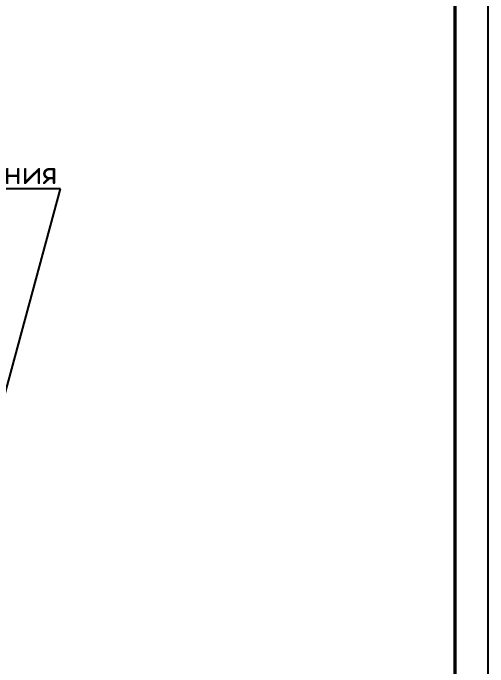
# Model space of a CAD drawing. Header units: millimetres. Extents: x 1601 to 14530, y 1157 to 12625.
# Drawn here: x 11935.5 to 12007.6, y 2930.3 to 3029.5 of the extents above; entities that cross this region are included whole.
import ezdxf
from ezdxf import colors
from ezdxf.entities.mleader import LeaderData, LeaderLine
from ezdxf.math import Vec2, Vec3

# ---------------------------------------------------------------- set-up
doc = ezdxf.new("R2010")
doc.units = ezdxf.units.MM
doc.layers.add('Размер 3.5', color=250, linetype='Continuous', lineweight=35)
doc.styles.add('-ISOCPEUR-', font='isocpeur.TTF')

msp = doc.modelspace()

# ---------------------------------------------------------------- leaders
at = {"layer": 'Размер 3.5'}
ml = msp.add_multileader_mtext('Standard', dxfattribs=at)
ml.set_content('Точка подключения', color=256, style='-ISOCPEUR-')
ml.set_leader_properties()
ml.build(insert=Vec2(0, 0))
ml.multileader.update_dxf_attribs({"text_left_attachment_type": 6, "text_right_attachment_type": 6, "dogleg_length": 0.36, "arrow_head_size": 0.18})
ctx = ml.context
ctx.base_point, ctx.char_height, ctx.arrow_head_size, ctx.landing_gap_size, ctx.plane_origin = Vec3(11900.3609, 3002.8737), 3.5, 0.18, 0.09, Vec3(11923.1591, 2948.9202)
ctx.left_attachment, ctx.right_attachment, ctx.text_align_type = 6, 6, 2
notes = []
notes.append((ctx, [(0, (1, 1, 0), (11942.7259, 3002.8737), (-1, 0), 0.36, [(0, [(11933.0708, 2967.3253)], 0, [])])]))
ctx.mtext.insert, ctx.mtext.width, ctx.mtext.alignment, ctx.mtext.flow_direction = Vec3(11942.2759, 3007.0737), 44.240397, 3, 5
ctx.mtext.has_bg_fill, ctx.mtext.bg_color, ctx.mtext.bg_scale_factor, ctx.mtext.bg_transparency, ctx.mtext.use_window_bg_color = 1, -1027028792, 1.5, 0, 1
for ctx, leaders in notes:
    for number, flags, end, landing, length, lines in leaders:
        leader = LeaderData()
        leader.index, (leader.has_last_leader_line, leader.has_dogleg_vector, leader.attachment_direction) = number, flags
        leader.last_leader_point, leader.dogleg_vector, leader.dogleg_length = Vec3(end), Vec3(landing), length
        for number, points, colour, breaks in lines:
            line = LeaderLine()
            line.index, line.vertices, line.color, line.breaks = number, Vec3.list(points), colors.encode_raw_color(colour), breaks
            leader.lines.append(line)
        ctx.leaders.append(leader)

# ---------------------------------------------------------------- next in the draw order: linework, layer by layer
msp.add_lwpolyline([(11413.6464, 3250.9949), (12007.6464, 3250.9949), (12007.6464, 2830.9949), (11413.6464, 2830.9949)], close=True)
at = {"const_width": 0.5}
msp.add_lwpolyline([(11433.6464, 3245.9949), (12002.6464, 3245.9949), (12002.6464, 2835.9949), (11433.6464, 2835.9949)], close=True, dxfattribs=at)

doc.saveas('drawing.dxf')
